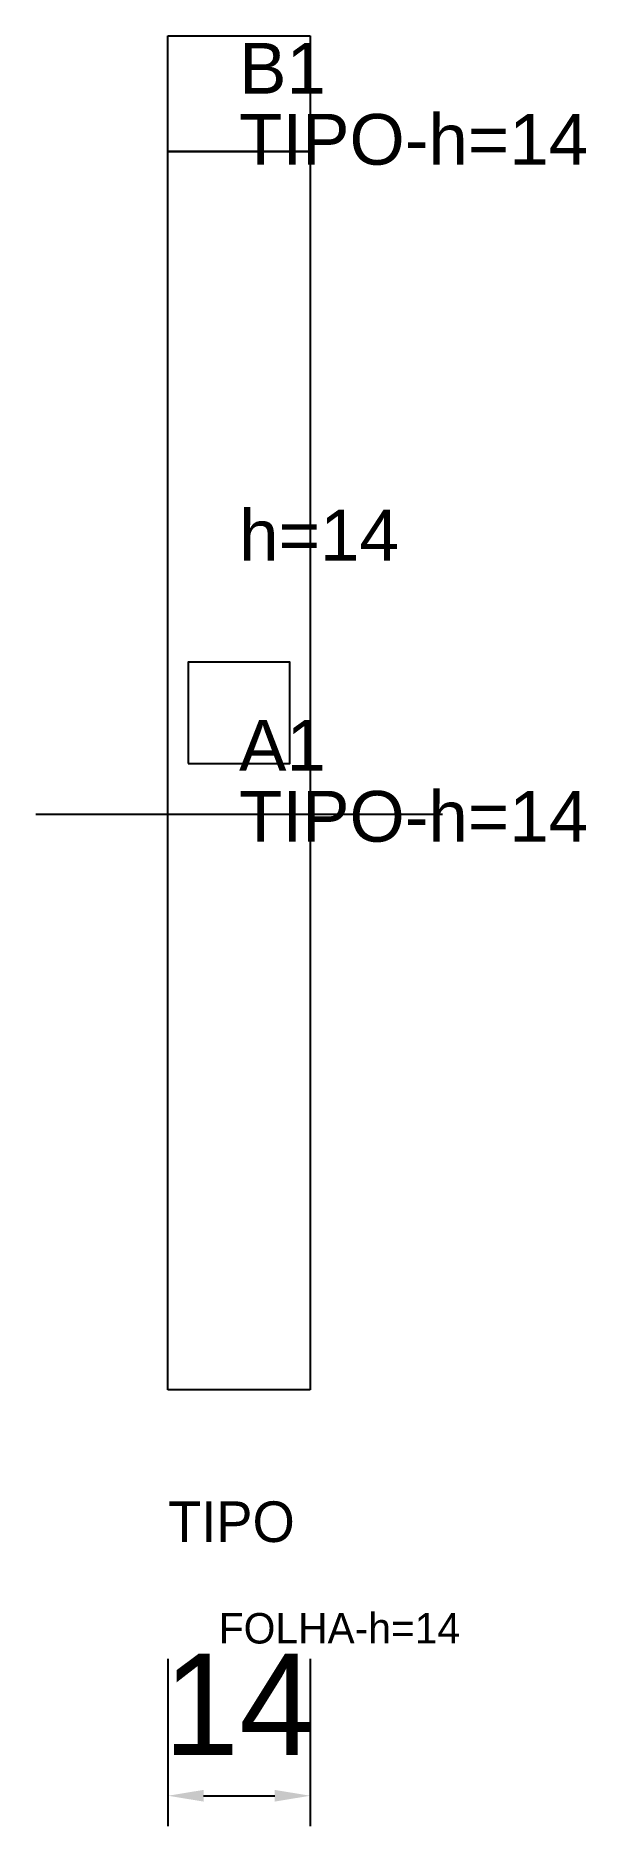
# Model space of a CAD drawing. Header units: metres. Extents: x 209 to 263, y 25 to 202.
import ezdxf

# ---------------------------------------------------------------- set-up
doc = ezdxf.new("R2010")
doc.units = ezdxf.units.M
for name, color, linetype in [('3', 3, 'CONTINUOUS'), ('AUX00', 7, 'CONTINUOUS'), ('COTA', 241, 'CONTINUOUS'), ('FOLHA', 255, 'CONTINUOUS'), ('Hachura', 251, 'CONTINUOUS'), ('NOMENCLATURA', 7, 'CONTINUOUS'), ('Nível', 160, 'CONTINUOUS'), ('Painéis', 200, 'CONTINUOUS'), ('Pilares', 5, 'CONTINUOUS'), ('SARR_2.2x7', 40, 'CONTINUOUS')]:
    doc.layers.add(name, color=color, linetype=linetype)
doc.styles.add('ARIAL', font='Arial.ttf')
doc.styles.add('STR_STANDARD', font='arial.ttf')
doc.dimstyles.new('EZ DXF', dxfattribs={"dimtxt": 10, "dimasz": 3.5, "dimexe": 3, "dimexo": 1.5, "dimgap": 1, "dimtad": 1, "dimdec": 1, "dimdsep": 46, "dimcen": 2.5, "dimazin": 3, "dimtfac": 1, "dimtmove": 0, "dimatfit": 3})

msp = doc.modelspace()

# ---------------------------------------------------------------- hatches: boundary and pattern name
at = {"layer": 'Hachura'}
h = msp.add_hatch(dxfattribs=at)
h.set_pattern_fill('ANSI31', scale=50)
h.paths.add_polyline_path([(222.2, 68.1), (222.2, 201.5), (236.2, 201.5), (236.2, 68.1)])
h = msp.add_hatch(dxfattribs=at)
h.set_pattern_fill('ANSI31', scale=50)
h.paths.add_polyline_path([(222.2, 68.1), (222.2, 201.5), (236.2, 201.5), (236.2, 68.1)])

# ---------------------------------------------------------------- linework, layer by layer
at = {"layer": '3'}
msp.add_lwpolyline([(222.2, 190.1), (236.2, 190.1)], close=True, dxfattribs=at)
msp.add_lwpolyline([(222.2, 190.1), (236.2, 190.1)], close=True, dxfattribs=at)
at = {"layer": 'Painéis', "color": 200}
for p, q in [((222.2, 68.1), (222.2, 201.5)), ((222.2, 201.5), (236.2, 201.5)), ((222.2, 68.1), (222.2, 201.5)), ((222.2, 201.5), (236.2, 201.5)), ((236.2, 201.5), (236.2, 68.1)), ((236.2, 201.5), (236.2, 68.1)), ((236.2, 68.1), (222.2, 68.1)), ((236.2, 68.1), (222.2, 68.1))]:
    msp.add_line(p, q, dxfattribs=at)
at = {"layer": 'Pilares'}
msp.add_lwpolyline([(224.2, 129.8), (234.2, 129.8), (234.2, 139.8), (224.2, 139.8)], close=True, dxfattribs=at)
msp.add_lwpolyline([(224.2, 129.8), (234.2, 129.8), (234.2, 139.8), (224.2, 139.8)], close=True, dxfattribs=at)
at = {"layer": 'SARR_2.2x7'}
msp.add_line((209.2, 124.8), (249.2, 124.8), dxfattribs=at)
msp.add_line((209.2, 124.8), (249.2, 124.8), dxfattribs=at)

# ---------------------------------------------------------------- texts
at = {"layer": '3', "style": 'STR_STANDARD'}
for s, p in [('B1', (229.2, 195.8)), ('B1', (229.2, 195.8)), ('A1', (229.2, 129.1)), ('A1', (229.2, 129.1))]:
    msp.add_text(s, height=5, dxfattribs=at).set_placement(p)
at = {"layer": 'AUX00', "style": 'STR_STANDARD'}
for p in [(229.2, 188.8), (229.2, 188.8), (229.2, 122.1), (229.2, 122.1)]:
    msp.add_text('TIPO-h=14', height=5, dxfattribs=at).set_placement(p)
at = {"layer": 'FOLHA'}
msp.add_text('FOLHA-h=14', height=3, dxfattribs=at).set_placement((227.2, 43.1))
msp.add_text('FOLHA-h=14', height=3, dxfattribs=at).set_placement((227.2, 43.1))
at = {"layer": 'NOMENCLATURA', "insert": (229.2, 154.8), "char_height": 5, "attachment_point": 1, "style": 'ARIAL'}
msp.add_mtext('h=14', dxfattribs=at)
msp.add_mtext('h=14', dxfattribs=at)
at = {"layer": 'Nível'}
msp.add_text('TIPO', height=4, dxfattribs=at).set_placement((222.2, 53.1))
msp.add_text('TIPO', height=4, dxfattribs=at).set_placement((222.2, 53.1))

# ---------------------------------------------------------------- dimensions: what is measured, and where the dimension line sits
at = {"layer": 'COTA'}
msp.add_linear_dim(base=(222.2, 28.1), p1=(222.2, 43.1), p2=(236.2, 43.1), dimstyle='EZ DXF', dxfattribs=at).render()
msp.add_linear_dim(base=(222.2, 28.1), p1=(222.2, 43.1), p2=(236.2, 43.1), dimstyle='EZ DXF', dxfattribs=at).render()

doc.saveas('drawing.dxf')
